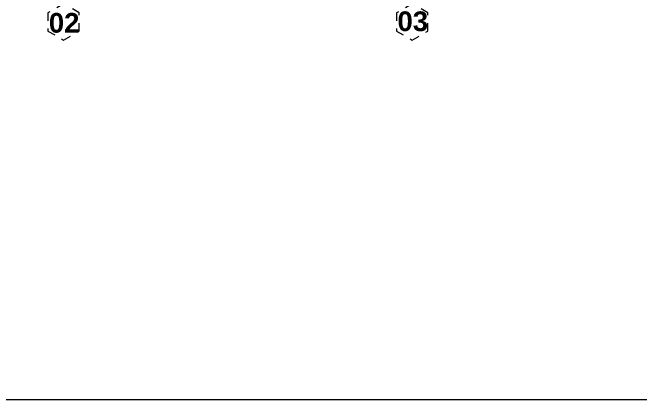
# Model space of a CAD drawing. Header units: millimetres. Extents: x -59 to 123, y 54 to 155.
# Drawn here: x -51.33 to -43.36, y 125.14 to 130.06 of the extents above; entities that cross this region are included whole.
import ezdxf

# ---------------------------------------------------------------- set-up
doc = ezdxf.new("R2010")
doc.units = ezdxf.units.MM
doc.linetypes.add('ACAD_ISO02W100', pattern=[15, 12, -3])
doc.layers.add('DET-CORTE', color=86, linetype='Continuous', lineweight=50)
doc.layers.add('EJES', color=6, linetype='ACAD_ISO02W100', lineweight=5)
doc.styles.add('STILUS', font='arial.ttf')

msp = doc.modelspace()

# ---------------------------------------------------------------- linework, layer by layer
at = {"layer": 'DET-CORTE', "lineweight": 5, "ltscale": 0.5}
msp.add_lwpolyline([(-58.6204, 125.144), (-15.0063, 125.144), (-15.0063, 154.2907), (-58.6204, 154.2907)], close=True, dxfattribs=at)
at = {"layer": 'EJES', "lineweight": 5, "ltscale": 0.003}
for points in [[(-50.4809, 130.0552), (-50.6806, 130.1705), (-50.8802, 130.0552), (-50.8802, 129.8247), (-50.6806, 129.7094), (-50.4809, 129.8247)], [(-46.0559, 130.0552), (-46.2556, 130.1705), (-46.4552, 130.0552), (-46.4552, 129.8247), (-46.2556, 129.7094), (-46.0559, 129.8247)]]:
    msp.add_lwpolyline(points, close=True, dxfattribs=at)

# ---------------------------------------------------------------- texts
at = {"layer": 'EJES', "lineweight": 5, "char_height": 0.25, "width": 0.015384, "attachment_point": 2, "style": 'STILUS'}
for s, insert in [('{\\fArial|b1|i0|c0|p34;03}', (-46.2485, 130.074)), ('{\\fArial|b1|i0|c0|p34;02}', (-50.6735, 130.054))]:
    msp.add_mtext(s, dxfattribs=dict(at, insert=insert))

doc.saveas('drawing.dxf')
